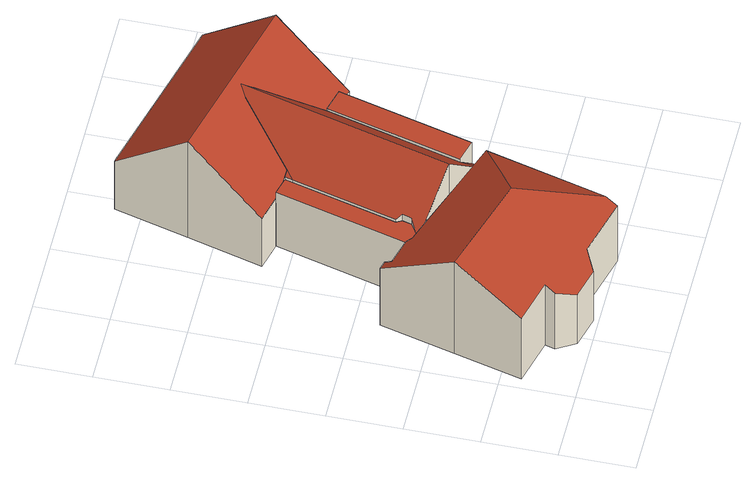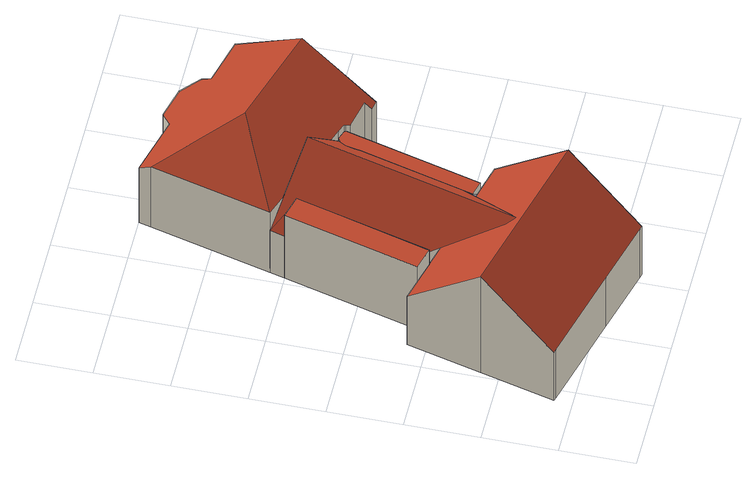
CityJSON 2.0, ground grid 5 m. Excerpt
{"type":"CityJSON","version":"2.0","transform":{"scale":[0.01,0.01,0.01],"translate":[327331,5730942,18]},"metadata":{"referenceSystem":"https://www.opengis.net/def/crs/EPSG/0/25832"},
"CityObjects":{
"building1":{"type":"Building","attributes":{"name":"Brüggemannskate","Gemeindeschluessel":"05170048","Geometrietyp2DReferenz":"3000","function":"31001_1210"},"address":[{"country":"Germany","locality":"Wesel","thoroughfareNumber":"7","thoroughfareName":"Jöckern"}],"children":["building1-1","building1-2","building1-3","building1-4","building1-5"]},
"building1-1":{"type":"BuildingPart","attributes":{"roofType":"3100","measuredHeight":8.94},"parents":["building1"],"geometry":[{"type":"MultiSurface","lod":"2","boundaries":[[[0,1,2,3]],[[4,5,1,0]],[[6,7,8,9]],[[10,11,12,13]],[[14,15,11,10]],[[16,17,15,14]],[[18,19,17,16]],[[20,21,19,18]],[[22,23,21,20]],[[3,2,23,22]],[[13,6,9,4,0,3,10]],[[22,20,18,16,14,10,3]],[[1,5,8,7,12,11,15,17,19,21,23,2]],[[4,9,8,5]],[[24,13,12,25]],[[6,24,25,7]]],"semantics":{"surfaces":[{"type":"WallSurface"},{"type":"RoofSurface"},{"type":"GroundSurface"},{"type":"ClosureSurface"}],"values":[0,0,0,0,0,0,0,0,0,0,1,1,2,3,0,3]}}]},
"building1-2":{"type":"BuildingPart","attributes":{"roofType":"5000","measuredHeight":8.53},"parents":["building1"],"geometry":[{"type":"MultiSurface","lod":"2","boundaries":[[[26,27,28,29]],[[30,31,27,26]],[[32,33,31,30]],[[34,35,33,32]],[[36,37,35,34]],[[38,39,37,36]],[[40,41,39,38]],[[42,43,41,40]],[[44,45,43,42]],[[46,47,45,44]],[[48,49,50,51]],[[52,53,49,48]],[[54,55,53,52]],[[29,28,55,54]],[[36,34,32,30,26,29,54,52,48,56]],[[48,51,56]],[[51,57,58,46,44,42,40,38,36,56]],[[27,31,33,35,37,39,41,43,45,47,59,60,50,49,53,55,28]],[[58,61,62,46]],[[63,64,59,47]],[[62,61,64,63]],[[64,65,60,59]],[[58,57,66,61]],[[61,66,65,64]],[[67,51,68]],[[57,69,70]],[[70,69,71,72,60]],[[71,67,68,50,72]]],"semantics":{"surfaces":[{"type":"WallSurface"},{"type":"RoofSurface"},{"type":"GroundSurface"},{"type":"ClosureSurface"}],"values":[0,0,0,0,0,0,0,0,0,0,0,0,0,0,1,1,1,2,0,0,3,0,0,3,0,0,3,3]}}]},
"building1-3":{"type":"BuildingPart","attributes":{"roofType":"5000","measuredHeight":8.53},"parents":["building1"],"geometry":[{"type":"MultiSurface","lod":"2","boundaries":[[[73,7,74,75]],[[68,50,76,77]],[[68,78,73,79,80]],[[78,68,77]],[[73,75,79]],[[81,82,83,75]],[[83,84,85,86,87,70,80,79]],[[83,79,75]],[[60,88,89,90,91,92,93,94,74,7,95,76,50,72]],[[80,69,71]],[[71,69,70,60,72]],[[96,88,60,65]],[[87,97,98]],[[70,98,97,96,65]],[[87,86,99,97]],[[100,89,88,96]],[[97,99,100,96]],[[100,101,90,89]],[[86,85,102,99]],[[99,102,101,100]],[[101,103,91,90]],[[85,84,104,102]],[[102,104,103,101]],[[103,105,92,91]],[[84,83,106,104]],[[104,106,105,103]],[[105,107,93,92]],[[83,82,108,106]],[[106,108,107,105]],[[107,109,94,93]],[[82,110,108]],[[108,110,81,109,107]],[[75,74,111,112]],[[112,111,94,81]],[[73,78,95,7]],[[78,77,76,95]],[[80,71,67]],[[50,68,67,71,72]]],"semantics":{"surfaces":[{"type":"WallSurface"},{"type":"RoofSurface"},{"type":"GroundSurface"},{"type":"ClosureSurface"}],"values":[0,0,1,1,1,1,1,0,2,0,3,0,0,3,0,0,3,0,0,3,0,0,3,0,0,3,0,0,3,0,0,3,0,3,3,3,0,3]}}]},
"building1-4":{"type":"BuildingPart","attributes":{"roofType":"1000","measuredHeight":5},"address":[{"country":"Germany","locality":"Wesel","thoroughfareNumber":"7","thoroughfareName":"Jöckern"}],"parents":["building1"],"geometry":[{"type":"MultiSurface","lod":"2","boundaries":[[[113,109,63,62]],[[61,66,97,99,102,104,108,113,62]],[[107,103,101,100,96,65,64,63,109]],[[113,110,81]],[[81,110,108,107,109]],[[106,104,103,105]],[[108,106,105,107]],[[104,102,101,103]],[[102,99,100,101]],[[99,97,96,100]],[[66,70,98]],[[97,98,70,65,96]],[[66,61,64,65]],[[61,62,63,64]]],"semantics":{"surfaces":[{"type":"WallSurface"},{"type":"RoofSurface"},{"type":"GroundSurface"},{"type":"ClosureSurface"}],"values":[0,1,2,0,3,3,3,3,3,3,0,3,3,3]}}]},
"building1-5":{"type":"BuildingPart","attributes":{"roofType":"1000","measuredHeight":5.85},"address":[{"country":"Germany","locality":"Wesel","thoroughfareNumber":"7","thoroughfareName":"Jöckern"}],"parents":["building1"],"geometry":[{"type":"MultiSurface","lod":"2","boundaries":[[[114,76,5,115]],[[115,116,117,114]],[[8,5,76,95]],[[117,116,8,7,73,78]],[[78,73,7,95]],[[116,115,4,9]],[[5,8,9,4]],[[114,117,78,77]],[[95,76,77,78]]],"semantics":{"surfaces":[{"type":"WallSurface"},{"type":"RoofSurface"},{"type":"GroundSurface"},{"type":"ClosureSurface"}],"values":[0,1,2,0,3,0,3,0,3]}}]}
},
"vertices":[
[1830,1873,539],[1830,1873,93],[1962,2375,93],[1962,2375,987],[1691,1909,540],[1691,1909,93],[1533,1948,539],[1533,1948,93],[1534,1950,93],[1534,1950,541],[790,2678,987],[790,2678,93],[654,2172,93],[654,2172,539],[926,3183,539],[926,3183,93],[955,3175,540],[955,3175,93],[1403,3058,540],[1403,3058,93],[2068,2884,539],[2068,2884,93],[2094,2877,539],[2094,2877,93],[992,2086,539],[992,2086,93],
[451,94,547],[451,94,93],[665,39,93],[665,39,546],[376,221,611],[376,221,93],[395,290,655],[395,290,93],[79,370,655],[79,370,93],[200,830,946],[200,830,93],[334,1340,620],[334,1340,93],[397,1324,617],[397,1324,93],[385,1274,650],[385,1274,93],[580,1226,637],[580,1226,93],[595,1201,650],[595,1201,93],[1212,83,655],[1212,83,93],[1425,897,93],[1425,897,655],[1191,3,604],[1191,3,93],[788,109,607],[788,109,93],[893,619,946],[662,1169,655],[601,1190,655],[601,1190,93],[662,1169,93],[601,1190,597],[595,1201,597],[595,1201,97],[601,1190,97],[662,1169,97],[662,1169,597],[1272,952,655],[1425,897,487],[740,1141,655],[662,1169,569],[1006,1046,655],[1006,1046,93],
[1533,1948,655],[992,2085,93],[992,2085,654],[1452,998,93],[1452,998,484],[1295,1039,655],[1391,2501,946],[1006,1046,946],[839,2124,491],[960,2092,620],[946,2037,621],[760,1333,623],[781,1296,655],[765,1234,655],[710,1199,609],[710,1199,93],[765,1234,93],[781,1296,93],[760,1333,93],[946,2037,93],[960,2092,93],[839,2124,93],[1295,1039,93],[710,1199,97],[710,1199,597],[695,1189,597],[765,1234,597],[765,1234,97],[781,1296,97],[781,1296,597],[760,1333,97],[760,1333,597],[946,2037,97],[946,2037,597],[960,2092,97],[960,2092,597],[839,2124,97],[939,2098,597],[961,2093,93],[961,2093,620],
[839,2124,597],
[1452,998,678],[1691,1909,678],[1534,1950,678],[1295,1039,678]
]}
